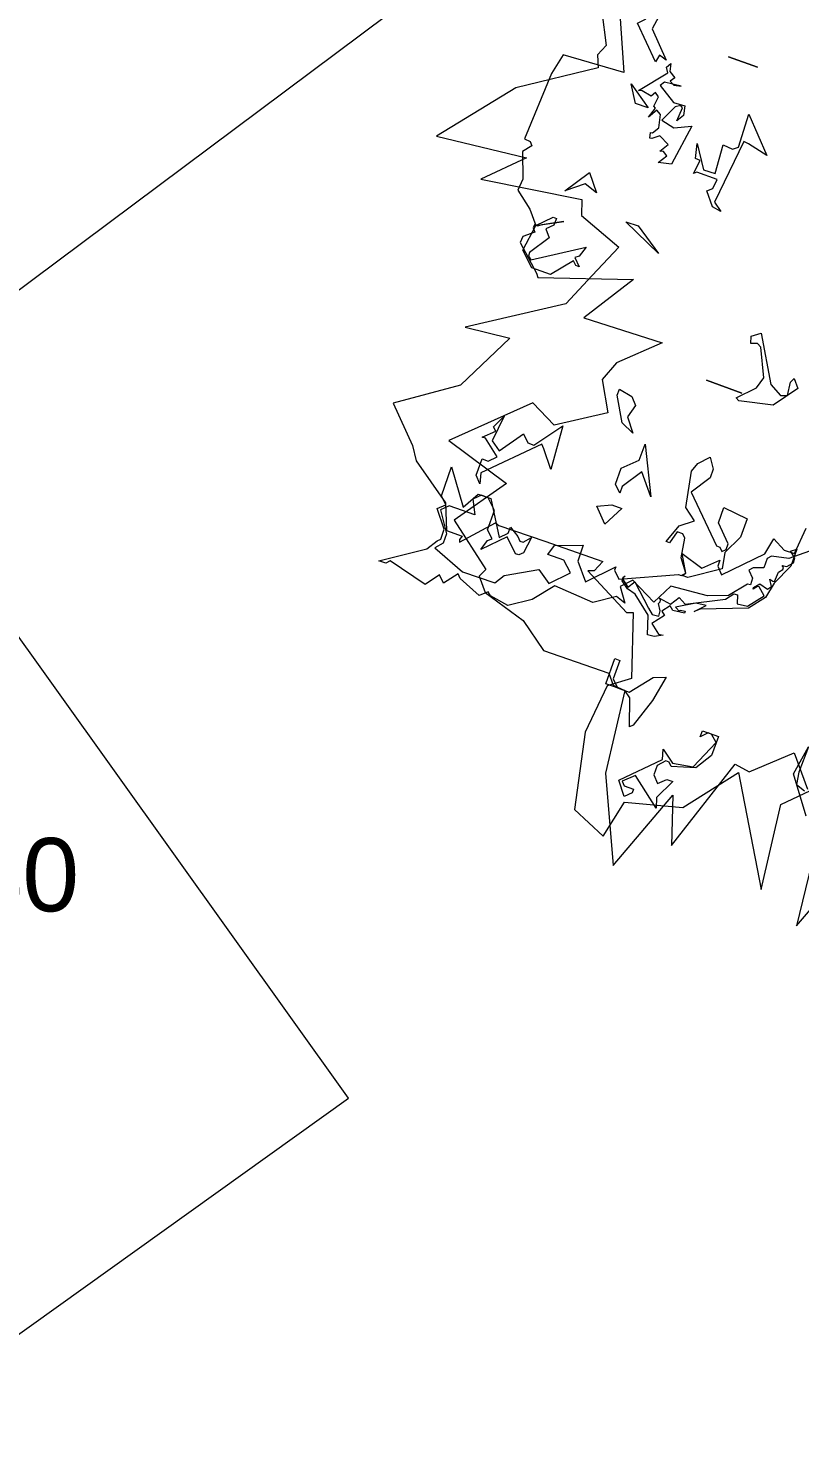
# Model space of a CAD drawing. Header units: metres. Extents: x -71 to 881, y -503 to 661.
# Drawn here: x 234.03 to 238.59, y 591.17 to 599.56 of the extents above; entities that cross this region are included whole.
import ezdxf

# ---------------------------------------------------------------- set-up
doc = ezdxf.new("R2010")
doc.units = ezdxf.units.M
doc.layers.add('04. Pisos', color=8, linetype='Continuous', lineweight=5)
doc.layers.add('05. Textos', color=5, linetype='Continuous', lineweight=0)
doc.styles.get("Standard").update_dxf_attribs({"font": 'arial.ttf'})

# ---------------------------------------------------------------- blocks, each defined once
blk = doc.blocks.new('WMF2', base_point=(0, 0.01))
at = {"color": 251, "lineweight": 0, "true_color": 0x636466}
for points in [[(217.5, -158.38), (210.72, -142.97), (221.5, -142.28), (222.26, -138.6), (222.84, -126.51), (221.75, -126.41), (221.24, -125.83), (222.46, -124.38), (220.76, -119.93), (220.93, -117.85), (217.92, -115.52), (216.01, -113.25), (211.75, -115.52), (215.09, -113.71), (215.69, -113.21), (216.23, -113.25), (216.29, -112.71), (215.78, -112.1), (217.44, -110.7), (217.53, -109.6), (213.13, -105.6), (212.64, -105.02), (197.13, -110.25), (202.88, -101.16), (188.84, -101.73), (195.03, -95.86), (196.4, -92.3), (193.55, -87.25), (201.48, -82.18), (206.17, -84.52), (217.5, -73.62), (205.76, -70.03), (212.07, -61.12), (204.08, -54.99), (204.77, -53.52), (202.84, -51.25), (195.1, -48.95), (190.12, -45.33), (178.29, -45.44), (176.89, -43.78), (174.7, -43.59), (173.01, -29.2), (166.39, -14.78), (160.89, -29.58), (158.19, -21.39), (152.68, -38.14), (149.95, -37.75), (143.85, -43.43), (139.57, -38.33)], [(135.29, -33.25), (133.39, -15.7), (130.63, -23.1)], [(220.49, -156.77), (215.08, -146.26), (215.94, -144.26), (215.12, -142.21), (227.2, -134.24), (237.13, -121.84), (221.43, -123.58), (227.53, -117.47), (210.08, -120.09), (209.21, -117.47), (201.41, -114.58), (204.04, -108.47), (206.64, -102.36), (221.47, -92.77), (213.62, -93.64), (218.84, -83.17), (228.67, -76.4), (223.08, -70.7), (221.59, -68.47), (214.46, -63.39), (212.7, -59.01), (209.83, -58.98), (210.04, -58.28), (209.88, -57.88), (205.22, -63.07), (204.55, -62.86), (196.2, -62.98), (185.71, -63.11), (186.56, -61.11), (187.58, -60.7), (178.92, -56.25), (177.9, -56.66), (174.32, -45.95), (177.81, -43.34), (178.67, -34.61), (175.87, -21.54), (169.72, -18.91), (168.26, -25.61), (158.55, -28.14), (151.66, -37.02), (141.23, -19.49), (142.97, -34.33), (135.13, -42.17)], [(169.87, -28.84), (169.25, -28.23), (167.56, -28.23), (167.56, -27.6), (168.66, -26.5), (170.48, -28.84), (164.64, -34.67), (165.12, -36.39), (162.8, -34.67), (159.28, -35.28), (156.97, -40.52), (158.19, -41.62), (158.8, -41.62), (159.88, -40.52), (159.88, -41.62), (156.97, -41.62), (156.97, -38.21), (158.8, -35.28), (162.8, -34.07), (163.41, -34.67), (164.03, -34.67), (165.12, -33.45), (165.12, -31.75), (164.03, -30.53), (162.8, -31.75), (161.71, -31.75), (163.41, -28.23), (162.8, -26.5), (168.04, -30.53), (169.87, -28.84), (169.87, -28.84)], [(138.22, -33.95), (142.72, -39.97), (141.89, -45.21), (141.95, -40.55), (141.61, -38.48), (139.96, -37.89)], [(174.7, -43.59), (178.13, -43.59), (178.13, -48.16), (177.26, -48.16), (177.26, -44.83), (176.02, -43.59), (173.91, -43.59), (170.9, -47.37), (168.8, -48.16), (169.68, -43.59), (171.36, -38.49), (171.81, -38.05), (173.47, -42.7), (174.7, -43.59), (174.7, -43.59)], [(220.57, -50.22), (221.79, -50.2), (214.78, -54.92), (213.59, -56.76), (213.1, -57.26), (213.13, -59.1), (215.47, -61.97), (214.27, -63.08), (215.5, -64.29), (215.56, -69.52), (211.34, -63.72), (209.67, -66.67), (207.37, -66.7), (203.77, -60.91), (202.56, -62.13), (202.58, -63.23), (200.85, -62.15), (200.24, -61.55), (199.64, -61.56), (198.56, -62.79), (199.01, -59.87), (199.61, -59.26), (200.21, -59.24), (202.55, -61.52), (206.05, -57.94), (205.47, -59.78), (204.85, -60.28), (206.1, -61.48), (206.14, -65.01), (207.85, -66.7), (209.07, -66.69), (210.27, -65.56), (209.03, -63.15), (213.66, -63.1), (214.86, -61.99), (212.51, -58.47), (212.49, -56.77), (213.57, -55.55), (207.7, -53.3), (201.85, -53.37), (200.78, -55.09), (195.57, -58.07), (193.11, -56.39), (190.24, -59.36), (192.08, -61.04), (195, -61.01), (194.41, -62.83), (189.81, -64.59), (189.77, -61.68), (187.3, -58.79), (183.33, -62.96), (183.33, -62.37), (182.1, -61.15), (172.77, -65.4), (172.29, -65.4), (171.68, -66.02), (173.43, -68.94), (169.39, -67.77), (166.98, -70.11), (166.96, -69.01), (165.85, -67.81), (160.08, -73.71), (159.5, -76.65), (157.18, -75.46), (155.35, -75.48), (154.92, -80.22)], [(153.05, -76.72), (155.95, -74.38), (158.86, -73.73), (159.47, -73.11), (159.44, -71.4), (161.14, -70.78), (161.73, -70.16), (160.64, -69.08), (160.62, -67.87), (161.11, -67.86), (163.5, -64.91), (166.9, -63.65), (173.36, -63.08), (175.14, -59.53), (179.8, -61.8), (181.48, -60.07), (179.75, -57.65), (181.46, -58.23), (184.95, -55.88), (192.02, -56.41), (194.9, -52.85), (198.42, -50.48), (201.82, -51.06), (202.43, -51.55), (203.66, -50.42), (207.69, -52.09), (208.3, -52.68), (210.1, -50.35), (211.21, -51.44), (213, -49.09), (219.97, -50.84), (220.57, -50.22), (220.57, -50.22)], [(156.89, -69.51), (157.43, -66.75), (159.56, -64.03), (167.3, -61.05), (168.14, -60.32), (166.54, -62.02), (168.32, -61.8), (171.36, -59.94), (170.42, -59.42), (170.47, -59.72), (169.59, -59.84), (169.56, -59.52), (171.59, -59.29), (172.31, -59.83), (173.34, -58.5), (172.64, -57.96), (174.22, -55.94), (172.57, -54.64), (171.71, -54.74), (173.12, -54.01), (174.29, -53.87), (175.3, -57.08), (178.61, -59.71), (180.18, -60.09), (181.49, -61.11), (181.56, -61.74), (181.3, -62.07), (181.53, -61.43), (180.22, -60.39), (179.42, -61.68), (175.68, -58.22), (174.72, -57.4), (173.53, -57.53), (173.65, -58.47), (174.34, -59.58), (174.13, -59.93), (174.18, -60.23), (174.45, -60.45), (172.34, -60.13), (171.33, -61.75), (169.98, -60.98), (163.78, -64.16), (162.73, -65.48), (162.11, -65.55), (161.63, -64.1), (159.84, -64.31), (157.76, -66.95), (159.09, -68.05), (159.4, -68.02), (159.94, -67.33), (159.98, -67.64), (159.15, -68.6), (157.6, -68.22), (157.12, -68.85), (157.81, -69.96), (157.22, -69.78), (156.92, -69.81), (156.81, -71.58), (156.27, -72.27), (156.3, -72.59), (156.65, -72.85), (155.79, -72.95), (154.94, -73.93), (155.05, -74.81), (156.1, -75.62), (155.22, -76.3), (155.18, -73.27), (156.89, -69.51), (156.89, -69.51)], [(171.68, -66.02), (173.31, -68.24), (173.88, -71.59), (174.47, -72.18), (175.5, -72.18), (176.09, -69.97), (176.66, -69.97), (175.5, -73.22), (173.31, -74.97), (175.5, -76.59), (176.66, -82.74), (176.09, -84.36), (174.47, -86.09), (173.31, -84.36), (173.31, -82.74), (175.5, -79.36), (168.32, -72.18), (167.74, -72.18), (167.15, -71.59), (166.58, -72.18), (166.58, -73.22), (169.36, -76), (169.36, -78.78), (164.96, -78.33), (164.96, -74.97), (166.58, -71.59), (166.11, -68.82), (171.09, -65.45), (172.15, -65.45), (171.68, -66.02), (171.68, -66.02)], [(187.57, -69.19), (189.89, -71.62), (187.57, -72.72), (185.74, -72.72), (187.57, -69.19), (187.57, -69.19)], [(211.1, -72.56), (210.01, -72.56), (208.8, -73.77), (211.73, -76.09), (212.35, -76.09), (210.51, -77.8), (211.1, -78.4), (210.01, -80.71), (210.51, -76.09), (208.8, -74.88), (205.88, -79.01), (204.66, -77.8), (203.56, -77.8), (200.04, -82.55), (199.42, -74.88), (201.73, -77.8), (202.34, -78.4), (210.51, -70.25), (210.01, -68.43), (211.1, -69.64), (211.1, -72.56), (211.1, -72.56)], [(184.65, -79.77), (186.95, -76.25), (186.95, -75.04), (188.18, -76.25), (188.18, -79.17), (185.74, -81.48), (185.74, -84.42), (181.72, -76.25), (184.65, -79.77), (184.65, -79.77)], [(193.06, -90.68), (193.06, -91.77), (190.63, -91.29), (189.54, -90.08), (190.15, -87.76), (188.32, -85.45), (190.63, -86.53), (193.06, -90.68), (193.06, -90.68)], [(173.74, -97.12), (171.08, -99.94), (170.47, -101.94), (172.73, -106.71), (173.49, -107.11), (174.53, -106.76), (174.92, -107.91), (173.5, -109.02), (168.96, -101.3), (166.77, -100.11), (165.62, -100.49), (165.9, -102.84), (165.52, -103.6), (164.39, -102.19), (167.39, -98.11), (173.12, -96.81), (173.74, -97.12), (173.74, -97.12)], [(173.09, -98.24), (179.55, -98.24), (173.09, -98.24), (173.09, -98.24)], [(216.62, -108.51), (216.01, -113.25), (213.7, -115.58), (213.1, -115.58), (213.1, -114.35), (214.19, -113.25), (213.1, -112.03), (215.41, -108.51), (215.41, -107.9), (214.8, -107.41), (206.64, -112.66), (207.25, -110.82), (207.86, -110.33), (206.64, -109.11), (207.25, -109.11), (207.86, -109.72), (210.77, -106.2), (214.19, -106.2), (216.62, -108.51), (216.62, -108.51)], [(194.63, -115.87), (201.7, -119.08), (199.51, -119.1), (194.63, -115.87), (194.63, -115.87)], [(208.1, -122), (210.46, -122.83), (213.34, -120.5), (210.43, -124.86), (208.1, -122), (208.1, -122)], [(190.5, -128.76), (189.64, -129.45), (189.46, -131.17), (193.19, -131.13), (193.65, -130.73), (193.32, -133.22), (194.17, -133.3), (194.78, -135.8), (192.24, -131.89), (190.15, -132.02), (190.49, -137.07), (188.78, -136.9), (187.93, -137.58), (188.18, -143.5), (182.86, -137.92), (186.5, -138.74), (187.36, -138.82), (188.57, -127.35), (187.03, -126.24), (188.66, -126.48), (190.5, -128.76), (190.5, -128.76)], [(198.96, -132.02), (199.76, -132.54), (200.36, -132.4), (199.38, -133.95), (201.26, -134.85), (202.39, -133.98), (202.72, -133.9), (202.93, -134.84), (202.59, -134.91), (201.88, -136.06), (202.37, -138.31), (203.19, -138.84), (204.17, -137.22), (203.51, -139.04), (203.93, -139.29), (203.69, -141.03), (204.43, -141.55), (204.96, -140.74), (206.69, -141.04), (207.29, -140.91), (203.63, -145.45), (204.17, -146.3), (203.66, -147.12), (203.34, -145.79), (202.2, -145.06), (202.72, -144.26), (201.92, -143.8), (200.66, -144.08), (203.6, -143.77), (204.12, -142.96), (200.96, -141), (198.96, -141.1), (198.59, -139.51), (199.36, -138.28), (199.2, -140.69), (199.61, -140.96), (200.47, -140.41), (201.83, -137.47), (199.42, -136.95), (196.65, -138.27), (197.74, -130.97), (199.93, -130.47), (198.96, -132.02), (198.96, -132.02)], [(208.87, -141.57), (204.74, -138.66), (207.06, -138.66), (208.87, -141.57), (208.87, -141.57)], [(208.96, -155.15), (209.4, -154.92), (209.63, -154.33), (208.3, -153.97), (208.67, -151.63), (204.64, -147.41), (205.96, -147.79), (206.24, -146.5), (211.37, -151.69), (210.33, -152.81), (209.63, -155.34), (210.96, -156.71), (210.11, -157.18), (208.96, -155.15), (208.96, -155.15)], [(189.52, -151.57), (194.75, -151.57), (189.52, -151.57), (189.52, -151.57)]]:
    blk.add_lwpolyline(points, dxfattribs=at)

msp = doc.modelspace()

# ---------------------------------------------------------------- linework, layer by layer
at = {"layer": '04. Pisos'}
for p, q in [((235.9228, 593.2458), (233.0124, 597.3115)), ((233.8899, 591.7906), (235.9228, 593.2458))]:
    msp.add_line(p, q, dxfattribs=at)
msp.add_lwpolyline([(196.0161, 571.6773), (211.9119, 582.2074), (233.4499, 597.6249), (245.2945, 606.4662), (247.0733, 608.1022)], dxfattribs=at)

# ---------------------------------------------------------------- block references
at = {"layer": '04. Pisos', "xscale": 0.03451886634015593, "yscale": 0.03451886634015593, "zscale": 0.03451886634015593, "rotation": 160.1685466476646}
msp.add_blockref('WMF2', (242.7155, 592.1891), dxfattribs=at)

# ---------------------------------------------------------------- texts
at = {"layer": '05. Textos', "insert": (233.2564, 594.7806), "char_height": 0.43263, "attachment_point": 1}
msp.add_mtext_dynamic_manual_height_columns('V40', width=1.211715, gutter_width=2.1631, heights=[0], dxfattribs=at)

doc.saveas('drawing.dxf')
